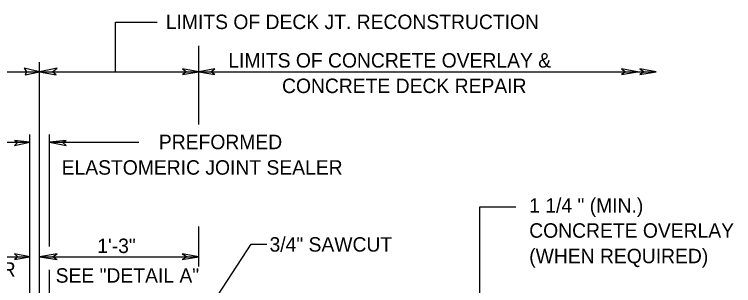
# Model space of a CAD drawing. Extents: x 705083.16 to 705086.12, y 704709.45 to 704711.29.
# Drawn here: x 705085.035 to 705085.544, y 704710.49 to 704710.682 of the extents above; entities that cross this region are included whole.
import ezdxf

# ---------------------------------------------------------------- set-up
doc = ezdxf.new("R2010")
doc.units = 0
doc.layers.add('Level 1', color=7, linetype='Continuous')
doc.layers.add('Level 2', color=7, linetype='Continuous')

msp = doc.modelspace()

# ---------------------------------------------------------------- linework, layer by layer
at = {"layer": 'Level 1'}
for p, q in [((705085.1063, 704710.67651), (705085.13583, 704710.67651)), ((705085.1063, 704710.6414), (705085.1063, 704710.67651)), ((705085.16535, 704710.604), (705085.16535, 704710.65978)), ((705084.96194, 704710.6414), (705085.04921, 704710.6414)), ((705085.04921, 704710.6414), (705085.16535, 704710.6414)), ((705085.16535, 704710.6414), (705085.4895, 704710.6414)), ((705085.0456, 704710.47802), (705085.0456, 704710.59711)), ((705085.05971, 704710.51772), (705085.05971, 704710.59711)), ((705085.021, 704710.59154), (705085.0456, 704710.59154)), ((705085.05971, 704710.59154), (705085.12303, 704710.59154)), ((705085.3645, 704710.46916), (705085.3645, 704710.54593)), ((705085.3645, 704710.54593), (705085.39009, 704710.54593)), ((705085.16535, 704710.50361), (705085.16535, 704710.53182)), ((705085.20243, 704710.51936), (705085.21358, 704710.51936)), ((705085.3645, 704710.51969), (705085.3645, 704710.51969)), ((705084.96129, 704710.5105), (705085.0456, 704710.5105)), ((705085.05249, 704710.5105), (705085.16535, 704710.5105)), ((705085.05971, 704710.47802), (705085.05971, 704710.50131))]:
    msp.add_line(p, q, dxfattribs=at)
for points in [[(705085.05249, 704710.6414), (705085.04167, 704710.64403), (705085.04331, 704710.6414), (705085.04232, 704710.63911)], [(705085.05249, 704710.6414), (705085.0643, 704710.63911), (705085.06168, 704710.6414), (705085.06496, 704710.64403)], [(705085.16535, 704710.6414), (705085.15387, 704710.64337), (705085.15682, 704710.6414), (705085.15387, 704710.63944)], [(705085.16535, 704710.6414), (705085.15387, 704710.64337), (705085.15682, 704710.6414), (705085.15387, 704710.63944)], [(705085.16535, 704710.6414), (705085.17684, 704710.63944), (705085.17388, 704710.6414), (705085.17684, 704710.64337)], [(705085.47638, 704710.6414), (705085.4649, 704710.64337), (705085.46785, 704710.6414), (705085.4649, 704710.63944)], [(705085.4895, 704710.6414), (705085.47802, 704710.64337), (705085.48097, 704710.6414), (705085.47802, 704710.63944)], [(705085.0456, 704710.59154), (705085.03478, 704710.59285), (705085.03707, 704710.59154), (705085.03478, 704710.58924)], [(705085.05971, 704710.59154), (705085.07152, 704710.58924), (705085.0689, 704710.59154), (705085.07152, 704710.59285)], [(705085.0456, 704710.5105), (705085.03478, 704710.51247), (705085.03707, 704710.5105), (705085.03478, 704710.50853)], [(705085.05249, 704710.5105), (705085.06496, 704710.50853), (705085.06168, 704710.5105), (705085.06496, 704710.51247)], [(705085.16535, 704710.5105), (705085.15354, 704710.51247), (705085.15715, 704710.5105), (705085.15354, 704710.50853)]]:
    msp.add_lwpolyline(points, close=True, dxfattribs=at)
at = {"layer": 'Level 2'}
msp.add_line((705085.05249, 704710.47802), (705085.05249, 704710.64829), dxfattribs=at)
msp.add_lwpolyline([(705085.16535, 704710.4626), (705085.20243, 704710.51936)], dxfattribs=at)

# ---------------------------------------------------------------- texts
at = {"layer": 'Level 1'}
for s, height, p in [('LIMITS OF DECK JT. RECONSTRUCTION', 0.0102283, (705085.14206, 704710.67159)), ('LIMITS OF CONCRETE OVERLAY &', 0.0102283, (705085.18635, 704710.64436)), ('CONCRETE DECK REPAIR', 0.0102283, (705085.22441, 704710.62631)), ('PREFORMED', 0.010228, (705085.13714, 704710.58661)), ('ELASTOMERIC JOINT SEALER', 0.0102283, (705085.06824, 704710.56857)), ('1 1/4 " (MIN.)', 0.0102283, (705085.39961, 704710.54167)), ('CONCRETE OVERLAY', 0.0102283, (705085.39961, 704710.52395)), ('1\'-3"', 0.010228, (705085.0935, 704710.51312)), ('3/4" SAWCUT', 0.0102283, (705085.21555, 704710.51411)), ('(WHEN REQUIRED)', 0.0102283, (705085.39961, 704710.50591)), ('HEADER', 0.010228, (705084.97867, 704710.49639)), ('SEE "DETAIL A"', 0.0102283, (705085.06398, 704710.49213))]:
    msp.add_text(s, height=height, dxfattribs=at).set_placement(p)

doc.saveas('drawing.dxf')
